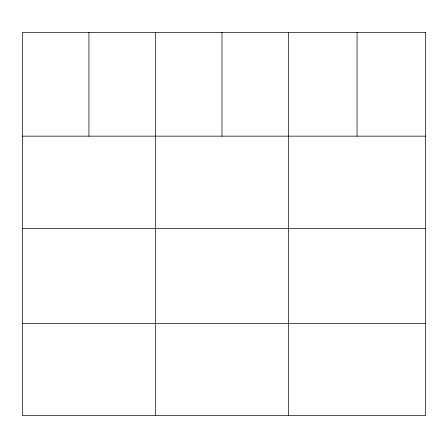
<?xml version="1.0" encoding="UTF-8"?>
<svg xmlns="http://www.w3.org/2000/svg" width="448" height="448" viewBox="0 0 448 448"><rect width="100%" height="100%" fill="white"/><g stroke="black" fill="none" stroke-linecap="round" stroke-linejoin="round"><path stroke-width="0.67" d="M22.4 136.164L425.6 136.164M22.4 228.357L425.6 228.357M22.4 323.344L425.6 323.344M357.056 32.463L357.056 136.164M288.512 32.463L288.512 415.537M221.984 32.463L221.984 136.164M155.456 32.463L155.456 415.537M88.928 32.463L88.928 136.164M425.6 32.463L22.4 32.463L22.4 415.537L425.6 415.537L425.6 32.463"/></g></svg>
